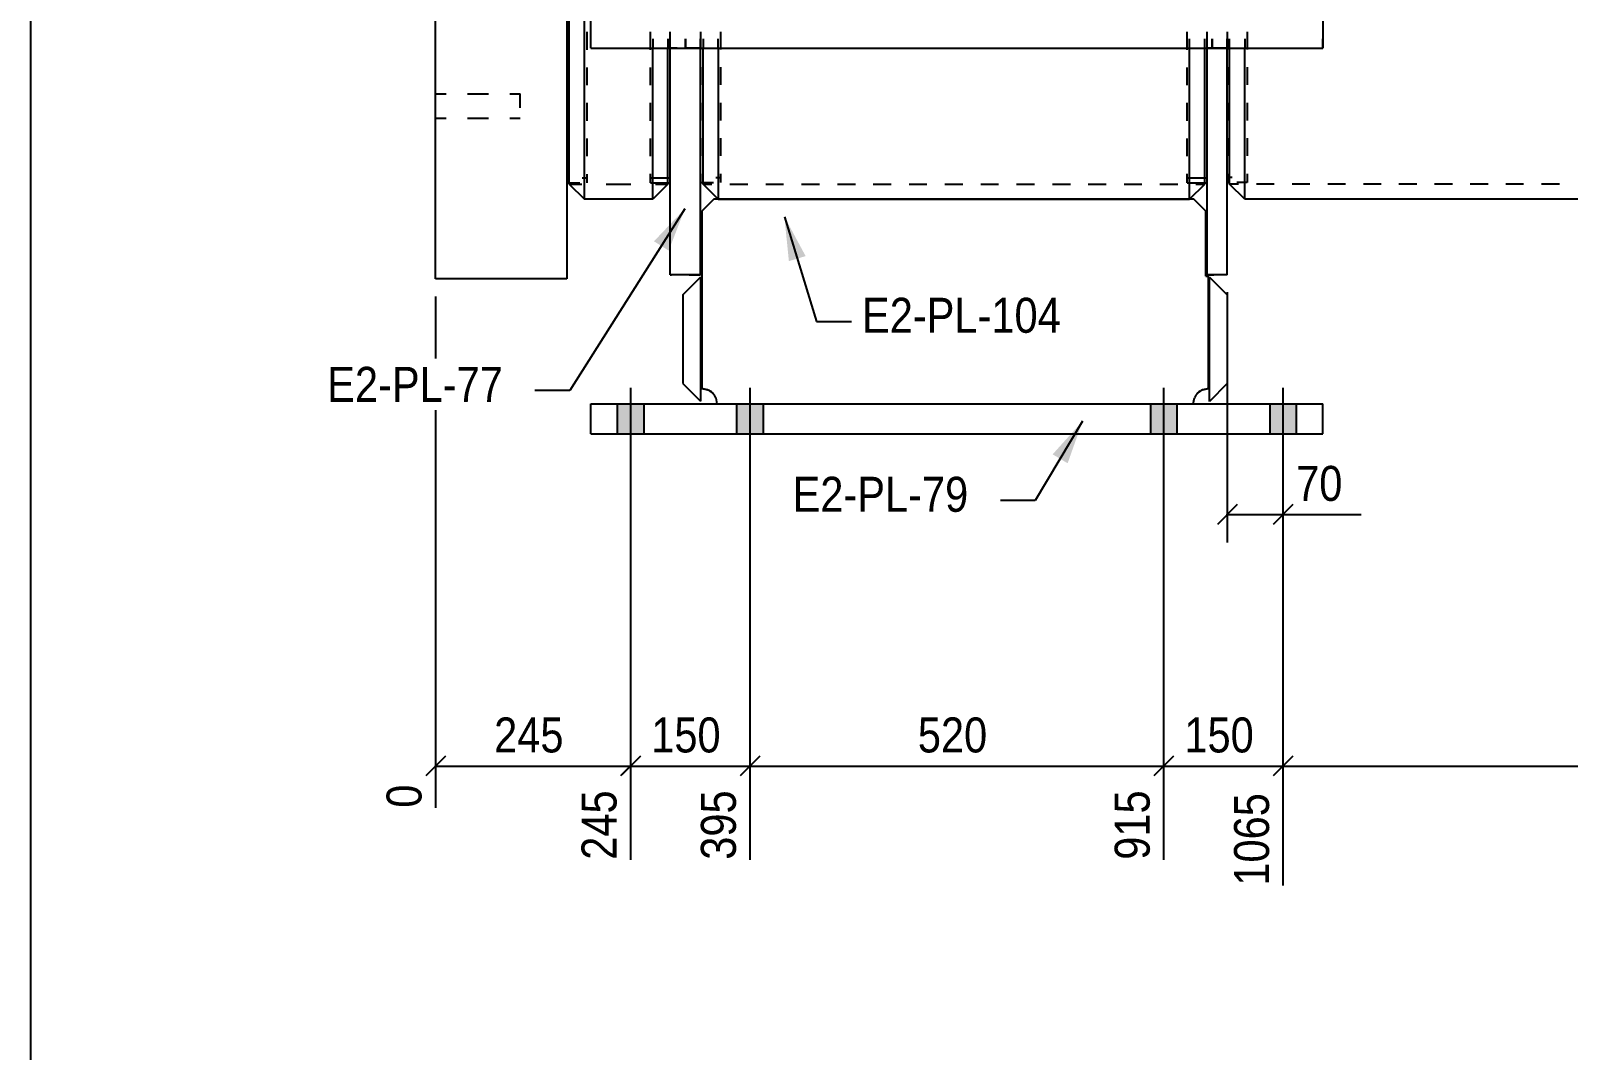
# Model space of a CAD drawing. Header units: millimetres. Extents: x 67 to 383, y 106 to 148.
# Drawn here: x 233.08 to 247.21, y 127.19 to 136.55 of the extents above; entities that cross this region are included whole.
import ezdxf

# ---------------------------------------------------------------- set-up
doc = ezdxf.new("R2010")
doc.units = ezdxf.units.MM
doc.linetypes.add('XKITLINE00', pattern=[0])
doc.styles.add('ARIAL', font='ARIAL.TTF')

msp = doc.modelspace()

# ---------------------------------------------------------------- linework, layer by layer
at = {"color": 5, "linetype": 'XKITLINE00'}
msp.add_line((233.084, 106.116), (233.084, 147.943), dxfattribs=at)
at = {"color": 2, "linetype": 'XKITLINE00'}
for p, q in [((236.805, 134.345), (236.805, 141.588)), ((238.012, 141.588), (238.012, 134.275)), ((238.174, 135.006), (238.174, 140.857)), ((238.034, 135.146), (238.034, 140.717)), ((238.231, 136.396), (238.231, 139.467)), ((244.959, 139.467), (244.959, 136.396)), ((238.231, 136.396), (244.959, 136.396)), ((238.802, 135.006), (238.802, 136.396)), ((238.941, 135.169), (238.941, 136.396)), ((238.962, 134.311), (238.962, 136.396)), ((239.241, 134.311), (239.241, 136.396)), ((239.263, 135.146), (239.263, 136.396)), ((239.402, 136.396), (239.402, 135.006)), ((243.735, 135.006), (243.735, 136.396)), ((243.874, 135.169), (243.874, 136.396)), ((243.896, 134.311), (243.896, 136.396)), ((244.081, 134.311), (244.081, 136.396)), ((244.103, 135.146), (244.103, 136.396)), ((244.242, 135.006), (244.242, 136.396)), ((238.012, 135.156), (238.034, 135.156)), ((238.034, 135.146), (238.174, 135.006)), ((238.941, 135.146), (238.802, 135.006)), ((238.941, 135.146), (238.941, 135.169)), ((238.941, 135.158), (238.962, 135.158)), ((239.241, 135.16), (239.263, 135.16)), ((239.402, 135.006), (239.263, 135.146)), ((243.735, 135.006), (243.874, 135.146)), ((243.874, 135.146), (243.874, 135.169)), ((243.874, 135.158), (243.896, 135.158)), ((244.103, 135.16), (244.081, 135.16)), ((244.242, 135.006), (244.103, 135.146)), ((238.802, 135.006), (238.174, 135.006)), ((239.362, 135.006), (239.252, 134.896)), ((243.775, 135.006), (239.362, 135.006)), ((239.402, 135.006), (243.735, 135.006)), ((243.885, 134.896), (243.775, 135.006)), ((248.689, 135.006), (244.242, 135.006)), ((239.252, 134.896), (239.252, 133.266)), ((243.885, 134.3), (243.885, 134.896)), ((236.805, 134.275), (236.805, 134.345)), ((238.012, 134.275), (236.805, 134.275)), ((239.241, 134.311), (238.962, 134.311)), ((239.24, 134.29), (239.078, 134.127)), ((239.24, 134.29), (239.24, 134.29)), ((239.24, 134.29), (239.24, 133.15)), ((243.885, 134.3), (243.908, 134.3)), ((244.081, 134.311), (243.896, 134.311)), ((243.908, 133.266), (243.908, 134.3)), ((243.919, 133.149), (243.919, 134.289)), ((243.919, 134.289), (244.081, 134.127)), ((239.078, 134.127), (239.078, 133.312)), ((244.081, 134.127), (244.081, 133.312)), ((239.078, 133.312), (239.24, 133.15)), ((239.078, 133.312), (239.078, 133.312)), ((239.252, 133.266), (239.305, 133.256)), ((243.855, 133.256), (243.908, 133.266)), ((244.081, 133.312), (243.919, 133.149)), ((238.231, 132.849), (238.231, 133.127)), ((238.231, 133.127), (244.959, 133.127)), ((239.38, 133.181), (239.391, 133.127)), ((243.769, 133.127), (243.78, 133.181)), ((244.959, 132.849), (244.959, 133.127)), ((238.231, 132.849), (244.959, 132.849))]:
    msp.add_line(p, q, dxfattribs=at)
at = {"linetype": 'XKITLINE00'}
for p, q in [((238.012, 136.544), (238.012, 136.381)), ((238.195, 136.544), (238.195, 136.381)), ((238.78, 136.381), (238.78, 136.544)), ((238.962, 136.381), (238.962, 136.544)), ((239.241, 136.546), (239.241, 136.383)), ((239.424, 136.546), (239.424, 136.383)), ((243.713, 136.381), (243.713, 136.544)), ((243.896, 136.381), (243.896, 136.544)), ((244.081, 136.546), (244.081, 136.383)), ((244.264, 136.546), (244.264, 136.383)), ((238.231, 136.396), (238.231, 136.481)), ((238.231, 136.396), (238.315, 136.396)), ((238.483, 136.396), (238.652, 136.396)), ((238.802, 136.481), (238.802, 136.396)), ((238.82, 136.396), (238.988, 136.396)), ((238.941, 136.481), (238.941, 136.396)), ((238.962, 136.396), (238.962, 136.481)), ((239.025, 136.396), (238.962, 136.396)), ((239.092, 136.396), (239.241, 136.396)), ((239.101, 136.481), (239.101, 136.396)), ((239.101, 136.396), (239.101, 136.481)), ((239.101, 136.396), (239.24, 136.396)), ((239.24, 136.396), (239.101, 136.396)), ((239.101, 136.396), (239.101, 136.396)), ((239.101, 136.396), (239.123, 136.396)), ((239.156, 136.396), (239.324, 136.396)), ((239.241, 136.396), (239.186, 136.396)), ((239.24, 136.396), (239.219, 136.396)), ((239.24, 136.396), (239.24, 136.481)), ((239.24, 136.481), (239.24, 136.396)), ((239.24, 136.396), (239.24, 136.396)), ((239.241, 136.396), (239.241, 136.481)), ((239.263, 136.481), (239.263, 136.396)), ((239.402, 136.396), (239.402, 136.481)), ((239.493, 136.396), (239.661, 136.396)), ((239.829, 136.396), (239.997, 136.396)), ((240.165, 136.396), (240.334, 136.396)), ((240.502, 136.396), (240.67, 136.396)), ((240.838, 136.396), (241.006, 136.396)), ((241.175, 136.396), (241.343, 136.396)), ((241.511, 136.396), (241.679, 136.396)), ((241.847, 136.396), (242.016, 136.396)), ((242.184, 136.396), (242.352, 136.396)), ((242.52, 136.396), (242.688, 136.396)), ((242.857, 136.396), (243.025, 136.396)), ((243.193, 136.396), (243.361, 136.396)), ((243.529, 136.396), (243.698, 136.396)), ((243.735, 136.396), (243.735, 136.481)), ((243.866, 136.396), (244.034, 136.396)), ((243.874, 136.396), (243.874, 136.481)), ((243.896, 136.396), (243.896, 136.481)), ((244.045, 136.396), (243.896, 136.396)), ((243.942, 136.396), (243.942, 136.481)), ((243.942, 136.481), (243.942, 136.396)), ((244.081, 136.396), (243.942, 136.396)), ((243.942, 136.396), (243.942, 136.396)), ((243.942, 136.396), (243.964, 136.396)), ((243.942, 136.396), (244.081, 136.396)), ((243.982, 136.396), (244.081, 136.396)), ((244.081, 136.396), (244.06, 136.396)), ((244.081, 136.481), (244.081, 136.396)), ((244.081, 136.481), (244.081, 136.396)), ((244.081, 136.396), (244.081, 136.481)), ((244.081, 136.396), (244.081, 136.396)), ((244.103, 136.396), (244.103, 136.481)), ((244.202, 136.396), (244.37, 136.396)), ((244.242, 136.481), (244.242, 136.396)), ((244.539, 136.396), (244.707, 136.396)), ((244.875, 136.396), (244.959, 136.396)), ((244.959, 136.396), (244.959, 136.481)), ((238.012, 136.218), (238.012, 136.054)), ((238.195, 136.218), (238.195, 136.054)), ((238.78, 136.055), (238.78, 136.218)), ((238.962, 136.055), (238.962, 136.218)), ((239.241, 136.22), (239.241, 136.057)), ((239.424, 136.22), (239.424, 136.057)), ((243.713, 136.055), (243.713, 136.218)), ((243.896, 136.055), (243.896, 136.218)), ((244.081, 136.22), (244.081, 136.057)), ((244.264, 136.22), (244.264, 136.057)), ((236.805, 135.975), (236.902, 135.975)), ((237.097, 135.975), (237.291, 135.975)), ((237.486, 135.975), (237.583, 135.975)), ((237.583, 135.848), (237.583, 135.975)), ((238.012, 135.891), (238.012, 135.727)), ((238.195, 135.891), (238.195, 135.727)), ((238.78, 135.728), (238.78, 135.892)), ((238.962, 135.728), (238.962, 135.892)), ((239.241, 135.894), (239.241, 135.731)), ((239.424, 135.894), (239.424, 135.731)), ((243.713, 135.728), (243.713, 135.892)), ((243.896, 135.728), (243.896, 135.892)), ((244.081, 135.894), (244.081, 135.731)), ((244.264, 135.894), (244.264, 135.731)), ((236.805, 135.751), (236.902, 135.751)), ((237.097, 135.751), (237.291, 135.751)), ((237.486, 135.751), (237.583, 135.751)), ((238.012, 135.564), (238.012, 135.401)), ((238.195, 135.564), (238.195, 135.401)), ((238.78, 135.402), (238.78, 135.565)), ((238.962, 135.402), (238.962, 135.565)), ((239.241, 135.568), (239.241, 135.404)), ((239.424, 135.568), (239.424, 135.404)), ((243.713, 135.402), (243.713, 135.565)), ((243.896, 135.402), (243.896, 135.565)), ((244.081, 135.568), (244.081, 135.404)), ((244.264, 135.568), (244.264, 135.404)), ((238.012, 135.237), (238.012, 135.156)), ((238.195, 135.237), (238.195, 135.156)), ((238.78, 135.158), (238.78, 135.239)), ((238.962, 135.158), (238.962, 135.239)), ((239.241, 135.241), (239.241, 135.16)), ((239.424, 135.241), (239.424, 135.16)), ((243.713, 135.158), (243.713, 135.239)), ((243.896, 135.158), (243.896, 135.239)), ((244.081, 135.241), (244.081, 135.16)), ((244.264, 135.241), (244.264, 135.16)), ((238.034, 135.156), (238.13, 135.156)), ((238.034, 135.146), (238.148, 135.146)), ((238.151, 135.202), (238.195, 135.202)), ((238.374, 135.146), (238.601, 135.146)), ((238.78, 135.204), (238.941, 135.204)), ((238.78, 135.158), (238.941, 135.158)), ((238.78, 135.158), (238.919, 135.158)), ((238.827, 135.146), (238.941, 135.146)), ((238.919, 135.204), (238.962, 135.204)), ((239.263, 135.16), (239.358, 135.16)), ((239.263, 135.146), (239.345, 135.146)), ((239.38, 135.206), (239.424, 135.206)), ((239.51, 135.146), (239.675, 135.146)), ((239.839, 135.146), (240.004, 135.146)), ((240.169, 135.146), (240.333, 135.146)), ((240.498, 135.146), (240.663, 135.146)), ((240.827, 135.146), (240.992, 135.146)), ((241.157, 135.146), (241.321, 135.146)), ((241.486, 135.146), (241.651, 135.146)), ((241.815, 135.146), (241.98, 135.146)), ((242.145, 135.146), (242.309, 135.146)), ((242.474, 135.146), (242.639, 135.146)), ((242.803, 135.146), (242.968, 135.146)), ((243.133, 135.146), (243.297, 135.146)), ((243.462, 135.146), (243.627, 135.146)), ((243.713, 135.204), (243.874, 135.204)), ((243.713, 135.158), (243.874, 135.158)), ((243.713, 135.158), (243.852, 135.158)), ((243.791, 135.146), (243.874, 135.146)), ((243.852, 135.204), (243.896, 135.204)), ((244.125, 135.206), (244.081, 135.206)), ((244.185, 135.146), (244.103, 135.146)), ((244.264, 135.16), (244.169, 135.16)), ((244.513, 135.146), (244.349, 135.146)), ((244.84, 135.146), (244.677, 135.146)), ((245.168, 135.146), (245.004, 135.146)), ((245.495, 135.146), (245.332, 135.146)), ((245.823, 135.146), (245.659, 135.146)), ((246.15, 135.146), (245.987, 135.146)), ((246.478, 135.146), (246.314, 135.146)), ((246.805, 135.146), (246.642, 135.146)), ((247.133, 135.146), (246.969, 135.146)), ((239.095, 134.917), (238.04, 133.249)), ((240.011, 134.845), (240.306, 133.884)), ((238.962, 134.311), (238.974, 134.311)), ((239.078, 134.127), (239.192, 134.241)), ((239.135, 134.311), (239.241, 134.311)), ((239.24, 134.29), (239.24, 134.195)), ((243.908, 134.3), (243.885, 134.3)), ((243.896, 134.311), (243.957, 134.311)), ((236.805, 134.114), (236.805, 133.543)), ((239.078, 134.127), (239.078, 134.025)), ((244.081, 134.151), (244.081, 131.852)), ((239.24, 134.005), (239.24, 133.815)), ((239.078, 133.821), (239.078, 133.618)), ((240.306, 133.884), (240.627, 133.884)), ((239.24, 133.625), (239.24, 133.435)), ((239.078, 133.414), (239.078, 133.312)), ((239.24, 133.15), (239.127, 133.263)), ((239.305, 133.256), (239.252, 133.266)), ((239.318, 133.25), (239.305, 133.256)), ((239.305, 133.256), (239.305, 133.256)), ((239.329, 133.243), (239.318, 133.25)), ((243.842, 133.25), (243.831, 133.243)), ((243.855, 133.256), (243.842, 133.25)), ((243.908, 133.266), (243.855, 133.256)), ((238.04, 133.249), (237.718, 133.249)), ((239.24, 133.245), (239.24, 133.15)), ((239.34, 133.235), (239.329, 133.243)), ((239.35, 133.226), (239.34, 133.235)), ((239.359, 133.216), (239.35, 133.226)), ((239.368, 133.205), (239.359, 133.216)), ((239.368, 133.204), (239.368, 133.205)), ((239.391, 133.127), (239.475, 133.127)), ((239.644, 133.127), (239.812, 133.127)), ((239.98, 133.127), (240.149, 133.127)), ((240.317, 133.127), (240.485, 133.127)), ((240.654, 133.127), (240.822, 133.127)), ((240.991, 133.127), (241.159, 133.127)), ((241.327, 133.127), (241.496, 133.127)), ((241.664, 133.127), (241.833, 133.127)), ((242.001, 133.127), (242.169, 133.127)), ((242.338, 133.127), (242.506, 133.127)), ((242.674, 133.127), (242.843, 133.127)), ((243.011, 133.127), (243.18, 133.127)), ((243.348, 133.127), (243.516, 133.127)), ((243.685, 133.127), (243.769, 133.127)), ((243.801, 133.216), (243.792, 133.205)), ((243.792, 133.205), (243.792, 133.203)), ((243.81, 133.226), (243.801, 133.216)), ((243.82, 133.235), (243.81, 133.226)), ((243.831, 133.243), (243.82, 133.235)), ((236.805, 133.067), (236.805, 129.414)), ((242.751, 132.967), (242.317, 132.239)), ((244.593, 132.436), (244.593, 131.852)), ((238.597, 132.243), (238.597, 128.936)), ((238.597, 132.243), (238.597, 128.936)), ((239.694, 132.243), (239.694, 128.936)), ((239.694, 132.243), (239.694, 128.936)), ((242.317, 132.239), (241.996, 132.239)), ((243.496, 132.243), (243.496, 128.936)), ((243.496, 132.243), (243.496, 128.936)), ((244.172, 132.2), (243.99, 132.018)), ((244.684, 132.2), (244.502, 132.018)), ((244.593, 132.243), (244.593, 128.698)), ((244.593, 132.243), (244.593, 128.698)), ((244.081, 132.109), (244.593, 132.109)), ((244.593, 132.109), (245.312, 132.109)), ((244.593, 132.109), (245.312, 132.109)), ((236.896, 129.888), (236.714, 129.706)), ((238.688, 129.888), (238.506, 129.706)), ((238.688, 129.888), (238.516, 129.717)), ((239.785, 129.888), (239.603, 129.706)), ((239.785, 129.888), (239.613, 129.717)), ((243.587, 129.888), (243.405, 129.706)), ((243.587, 129.888), (243.416, 129.717)), ((244.684, 129.888), (244.502, 129.706)), ((244.684, 129.888), (244.513, 129.717)), ((236.805, 129.797), (238.597, 129.797)), ((238.597, 129.797), (239.694, 129.797)), ((239.694, 129.797), (243.496, 129.797)), ((243.496, 129.797), (244.593, 129.797)), ((244.593, 129.797), (252.8, 129.797))]:
    msp.add_line(p, q, dxfattribs=at)
at = {"color": 3, "linetype": 'XKITLINE00'}
for p, q in [((238.597, 133.273), (238.597, 132.199)), ((238.597, 133.273), (238.597, 132.199)), ((238.597, 133.273), (238.597, 132.199)), ((238.597, 133.273), (238.597, 132.199)), ((239.694, 133.273), (239.694, 132.199)), ((239.694, 133.273), (239.694, 132.199)), ((239.694, 133.273), (239.694, 132.199)), ((239.694, 133.273), (239.694, 132.199)), ((243.496, 133.273), (243.496, 132.199)), ((243.496, 133.273), (243.496, 132.199)), ((243.496, 133.273), (243.496, 132.199)), ((243.496, 133.273), (243.496, 132.199)), ((244.593, 133.273), (244.593, 132.199)), ((244.593, 133.273), (244.593, 132.199)), ((244.593, 133.273), (244.593, 132.199)), ((244.593, 133.273), (244.593, 132.199)), ((238.475, 133.127), (238.475, 132.849)), ((238.475, 133.127), (238.475, 132.849)), ((238.475, 133.127), (238.475, 132.849)), ((238.475, 133.127), (238.475, 132.849)), ((238.719, 133.127), (238.719, 132.849)), ((238.719, 133.127), (238.719, 132.849)), ((238.719, 133.127), (238.719, 132.849)), ((238.719, 133.127), (238.719, 132.849)), ((239.572, 133.127), (239.572, 132.849)), ((239.572, 133.127), (239.572, 132.849)), ((239.572, 133.127), (239.572, 132.849)), ((239.572, 133.127), (239.572, 132.849)), ((239.816, 133.127), (239.816, 132.849)), ((239.816, 133.127), (239.816, 132.849)), ((239.816, 133.127), (239.816, 132.849)), ((239.816, 133.127), (239.816, 132.849)), ((243.374, 133.127), (243.374, 132.849)), ((243.374, 133.127), (243.374, 132.849)), ((243.374, 133.127), (243.374, 132.849)), ((243.374, 133.127), (243.374, 132.849)), ((243.618, 133.127), (243.618, 132.849)), ((243.618, 133.127), (243.618, 132.849)), ((243.618, 133.127), (243.618, 132.849)), ((243.618, 133.127), (243.618, 132.849)), ((244.471, 133.127), (244.471, 132.849)), ((244.471, 133.127), (244.471, 132.849)), ((244.471, 133.127), (244.471, 132.849)), ((244.471, 133.127), (244.471, 132.849)), ((244.715, 133.127), (244.715, 132.849)), ((244.715, 133.127), (244.715, 132.849)), ((244.715, 133.127), (244.715, 132.849)), ((244.715, 133.127), (244.715, 132.849))]:
    msp.add_line(p, q, dxfattribs=at)
at = {"color": 2, "linetype": 'XKITLINE00'}
for centre, start, end in [((239.252, 133.127), 22.5, 67.5), ((243.908, 133.127), 112.5, 157.5)]:
    msp.add_arc(centre, 0.139, start, end, dxfattribs=at)
for p in [(244.081, 132.109), (244.593, 132.109)]:
    msp.add_point(p)
at = {"color": 3}
for p in [(236.805, 129.797), (238.597, 129.797), (238.597, 129.797), (239.694, 129.797), (239.694, 129.797), (243.496, 129.797), (243.496, 129.797), (244.593, 129.797), (244.593, 129.797)]:
    msp.add_point(p, dxfattribs=at)
at = {"linetype": 'Continuous'}
for points in [[(239.095, 134.917), (238.948, 134.534), (239.095, 134.917), (238.812, 134.62)], [(240.011, 134.845), (240.206, 134.484), (240.011, 134.845), (240.052, 134.437)], [(242.751, 132.967), (242.614, 132.58), (242.751, 132.967), (242.476, 132.662)]]:
    msp.add_solid(points, dxfattribs=at)
at = {"color": 3, "linetype": 'Continuous'}
for points in [[(238.475, 132.849), (238.719, 132.849), (238.719, 133.127)], [(238.475, 132.849), (238.719, 133.127), (238.475, 133.127)], [(238.475, 132.849), (238.719, 132.849), (238.719, 133.127)], [(238.475, 132.849), (238.719, 133.127), (238.475, 133.127)], [(238.475, 132.849), (238.719, 132.849), (238.719, 133.127)], [(238.475, 132.849), (238.719, 133.127), (238.475, 133.127)], [(238.475, 132.849), (238.719, 132.849), (238.719, 133.127)], [(238.475, 132.849), (238.719, 133.127), (238.475, 133.127)], [(239.572, 132.849), (239.816, 132.849), (239.816, 133.127)], [(239.572, 132.849), (239.816, 133.127), (239.572, 133.127)], [(239.572, 132.849), (239.816, 132.849), (239.816, 133.127)], [(239.572, 132.849), (239.816, 133.127), (239.572, 133.127)], [(239.572, 132.849), (239.816, 132.849), (239.816, 133.127)], [(239.572, 132.849), (239.816, 133.127), (239.572, 133.127)], [(239.572, 132.849), (239.816, 132.849), (239.816, 133.127)], [(239.572, 132.849), (239.816, 133.127), (239.572, 133.127)], [(243.374, 132.849), (243.618, 132.849), (243.618, 133.127)], [(243.374, 132.849), (243.618, 133.127), (243.374, 133.127)], [(243.374, 132.849), (243.618, 132.849), (243.618, 133.127)], [(243.374, 132.849), (243.618, 133.127), (243.374, 133.127)], [(243.374, 132.849), (243.618, 132.849), (243.618, 133.127)], [(243.374, 132.849), (243.618, 133.127), (243.374, 133.127)], [(243.374, 132.849), (243.618, 132.849), (243.618, 133.127)], [(243.374, 132.849), (243.618, 133.127), (243.374, 133.127)], [(244.471, 132.849), (244.715, 132.849), (244.715, 133.127)], [(244.471, 132.849), (244.715, 133.127), (244.471, 133.127)], [(244.471, 132.849), (244.715, 132.849), (244.715, 133.127)], [(244.471, 132.849), (244.715, 133.127), (244.471, 133.127)], [(244.471, 132.849), (244.715, 132.849), (244.715, 133.127)], [(244.471, 132.849), (244.715, 133.127), (244.471, 133.127)], [(244.471, 132.849), (244.715, 132.849), (244.715, 133.127)], [(244.471, 132.849), (244.715, 133.127), (244.471, 133.127)]]:
    msp.add_solid(points, dxfattribs=at)

# ---------------------------------------------------------------- texts
at = {"color": 3, "style": 'ARIAL', "width": 0.85}
for s, p in [('E2-PL-104', (240.724, 133.779)), ('E2-PL-77', (235.809, 133.144)), ('70', (244.714, 132.234)), ('E2-PL-79', (240.086, 132.134)), ('245', (237.343, 129.922)), ('150', (238.787, 129.922)), ('520', (241.237, 129.922)), ('150', (243.687, 129.922))]:
    msp.add_text(s, height=0.3218, dxfattribs=at).set_placement(p)
for s, height, p in [('0', 0.322, (236.676, 129.414)), ('245', 0.3218, (238.468, 128.936)), ('395', 0.3218, (239.565, 128.936)), ('915', 0.3218, (243.368, 128.936)), ('1065', 0.3218, (244.465, 128.698))]:
    msp.add_text(s, height=height, rotation=90.0002, dxfattribs=at).set_placement(p)

doc.saveas('drawing.dxf')
